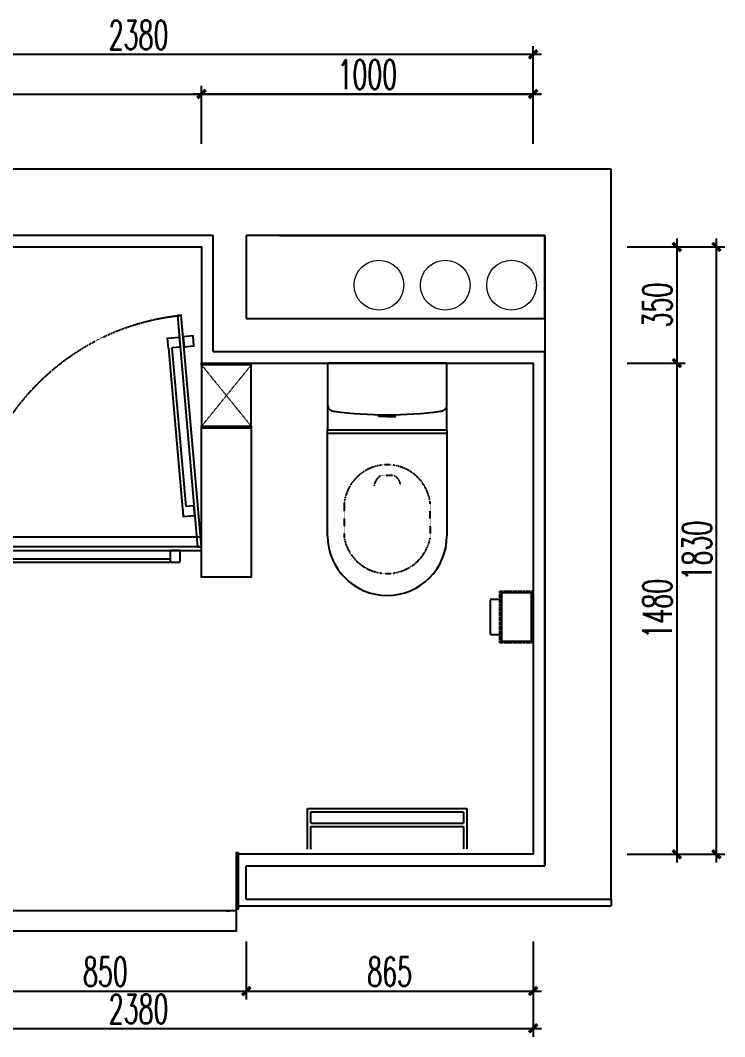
# Model space of a CAD drawing. Header units: inches. Extents: x 24920 to 61775, y 10942 to 38819.
# Drawn here: x 44613 to 46737, y 32583 to 35645 of the extents above; entities that cross this region are included whole.
import ezdxf

# ---------------------------------------------------------------- set-up
doc = ezdxf.new("R2010")
doc.units = ezdxf.units.IN
doc.header["$MEASUREMENT"] = 0
doc.header["$PDMODE"] = 1
doc.linetypes.add('HIDDEN2', pattern=[0.1875, 0.125, -0.0625])
for name, color, linetype in [('0-wall平面隔墙', 7, 'Continuous'), ('2-p-door平面门', 3, 'Continuous'), ('2-p-fn完成面', 3, 'Continuous'), ('2-p-fn平地共用', 2, 'Continuous'), ('2-p-fn平天地共用', 2, 'Continuous'), ('2-p-furn01可活动家具', 2, 'HIDDEN2'), ('2-p-furn02不可活动家具', 1, 'Continuous')]:
    doc.layers.add(name, color=color, linetype=linetype)
doc.layers.add('A-FLOR-PIPE', color=140, linetype='Continuous', lineweight=9)
doc.styles.add('DIM', font='simplex.shx', dxfattribs={"width": 0.6, "bigfont": 'extfont.shx'})
doc.dimstyles.new('1比25', dxfattribs={"dimscale": 25, "dimtxt": 3.5, "dimasz": 1, "dimexe": 1, "dimexo": 1, "dimgap": 0.6, "dimtad": 1, "dimdec": 0, "dimrnd": 5, "dimzin": 0, "dimdsep": 46, "dimtxsty": 'DIM', "dimblk": 'ARCHTICK', "dimcen": 0.09, "dimdle": 1, "dimclrd": 1, "dimclre": 1, "dimclrt": 1, "dimadec": 0, "dimazin": 0, "dimtfac": 1, "dimtdec": 0, "dimtix": 1, "dimtmove": 2, "dimatfit": 3, "dimldrblk": '引线箭头（自定义）', "dimfxl": 0, "dimtolj": 1, "dimtzin": 0, "dimarcsym": 0})

# ---------------------------------------------------------------- blocks, each defined once
blk = doc.blocks.new('*U761')
for p, q in [((-180, -125), (-180, -201)), ((180, -201), (180, -125)), ((-180, -201), (180, -201)), ((-180, -520), (-180, -201)), ((180, -201), (180, -520))]:
    blk.add_line(p, q)
blk.add_lwpolyline([(160, -145), (160, -145, 0.414214), (180, -125), (180, 0), (-180, 0), (-180, -125, 0.414214), (-160, -145)], format="xyb")
at = {"color": 250}
for points in [[(0, -160.4), (-25, -160.4), (-25, -155.2)], [(0, -160.4), (25, -160.4), (25, -155.2)], [(-180, -211), (180, -211)]]:
    blk.add_lwpolyline(points, dxfattribs=at)
at = {"color": 250, "linetype": 'HIDDEN2', "ltscale": 0.5}
for points in [[(-130.1, -523.8, 0.846342), (130.1, -523.8), (129.8, -423.8, 0.904822), (-130.1, -423.8), (-130.1, -523.8)], [(40, -368.3, 0.27714), (20, -338.8), (-20, -338.8, 0.216985), (-39.6, -369.3)]]:
    blk.add_lwpolyline(points, format="xyb", dxfattribs=at)
for centre, radius, start, end in [((0, 1079.8), 1235.2, 262.5574, 277.4426), ((0, -520), 180, 180, 0)]:
    blk.add_arc(centre, radius, start, end)
blk = doc.blocks.new('W-厕纸架')
at = {"linetype": 'HIDDEN2', "ltscale": 20}
for p, q in [((-77.5, -100), (-77.5, 0)), ((77.5, 0), (-77.5, 0)), ((77.5, 0), (77.5, -100)), ((77.5, -100), (-77.5, -100))]:
    blk.add_line(p, q, dxfattribs=at)
at = {"color": 250}
blk.add_lwpolyline([(-72.5, -95), (72.5, -95), (72.5, -5), (-72.5, -5)], close=True, dxfattribs=at)
at = {"color": 250, "linetype": 'HIDDEN2'}
blk.add_lwpolyline([(-52.5, -100), (-52.5, -129.9), (52.5, -129.9), (52.5, -100)], dxfattribs=at)
blk = doc.blocks.new('gdfgdfsgsdfgsdghh')
at = {"layer": '2-p-door平面门'}
for p, q in [((14154686.6, -797348.3), (14154206.6, -797348.3)), ((14154686.6, -797358.3), (14154176.6, -797358.3))]:
    blk.add_line(p, q, dxfattribs=at)
for points in [[(14154686.6, -797311.3), (14154686.6, -797281.3), (14154716.6, -797281.3), (14154716.6, -797311.3)], [(14154081.6, -797323.3), (14154081.6, -797311.3), (14154781.6, -797311.3), (14154781.6, -797323.3)]]:
    blk.add_lwpolyline(points, close=True, dxfattribs=at)
for points in [[(14154206.6, -797358.3), (14154176.6, -797358.3), (14154176.6, -797323.3), (14154206.6, -797323.3), (14154206.6, -797348.3)], [(14154686.6, -797358.3), (14154716.6, -797358.3), (14154716.6, -797323.3), (14154686.6, -797323.3), (14154686.6, -797348.3)]]:
    blk.add_lwpolyline(points, dxfattribs=at)
at = {"layer": '2-p-door平面门', "color": 250, "linetype": 'HIDDEN2'}
blk.add_arc((14154072.1, -797302.6), 709.5, 275.7046, 359.3002, dxfattribs=at)
blk = doc.blocks.new('gdfghfdhfgdhjghjhgj')
at = {"layer": '2-p-door平面门', "color": 250, "linetype": 'HIDDEN2'}
for p, q in [((14151696, -792726.5), (14151186, -792726.5)), ((14151696, -792736.5), (14151186, -792736.5))]:
    blk.add_line(p, q, dxfattribs=at)
for points in [[(14151696, -792689.5), (14151696, -792659.5), (14151726, -792659.5), (14151726, -792689.5)], [(14151091, -792701.5), (14151091, -792689.5), (14151791, -792689.5), (14151791, -792701.5)], [(14151156, -792736.5), (14151156, -792701.5), (14151186, -792701.5), (14151186, -792736.5)], [(14151726, -792736.5), (14151726, -792701.5), (14151696, -792701.5), (14151696, -792736.5)]]:
    blk.add_lwpolyline(points, close=True, dxfattribs=at)
blk = doc.blocks.new('A$C38D3311E')
at = {"layer": '2-p-fn完成面', "color": 143, "rotation": 85.00000000000001}
blk.add_blockref('gdfgdfsgsdfgsdghh', (-2027886.7, -14030683.8), dxfattribs=at)
at = {"layer": '2-p-fn完成面', "color": 143}
blk.add_blockref('gdfghfdhfgdhjghjhgj', (-14151091, 792736.5), dxfattribs=at)
blk = doc.blocks.new('_ArchTick')
at = {"color": 0, "linetype": 'ByBlock', "const_width": 0.4}
blk.add_lwpolyline([(-0.5, -0.5), (0.5, 0.5)], dxfattribs=at)
blk = doc.blocks.new('*D872')
at = {"color": 1, "lineweight": -2, "transparency": 16777216}
for p, q in [((44896.3, 35097.6), (44896.3, 35272.6)), ((46276.5, 35097.6), (46276.5, 35272.6)), ((44871.3, 35247.6), (46301.5, 35247.6))]:
    blk.add_line(p, q, dxfattribs=at)
at = {"layer": 'Defpoints', "color": 0, "transparency": 16777216}
for p in [(46276.5, 35247.6), (44896.3, 34786.8), (46276.5, 34786.8)]:
    blk.add_point(p, dxfattribs=at)
at = {"color": 1, "lineweight": -2, "transparency": 16777216, "xscale": 25, "yscale": 25, "zscale": 25, "rotation": 180}
blk.add_blockref('_ArchTick', (44896.3, 35247.6), dxfattribs=at)
at = {"color": 1, "lineweight": -2, "transparency": 16777216, "xscale": 25, "yscale": 25, "zscale": 25}
blk.add_blockref('_ArchTick', (46276.5, 35247.6), dxfattribs=at)
at = {"color": 1, "transparency": 16777216, "insert": (45586.4, 35306.4), "char_height": 87.5, "attachment_point": 5, "style": 'DIM'}
blk.add_mtext('\\A1;1380', dxfattribs=at)
blk = doc.blocks.new('引线箭头（自定义）')
at = {"linetype": 'ByBlock', "lineweight": -2}
h = blk.add_hatch(color=8, dxfattribs=at)
h.dxf.hatch_style = 1
h.paths.add_polyline_path([(-1.2, -0.96), (-0.31, 0), (-1.2, 0.96), (-0.91, 1.21), (0, 0), (-0.91, -1.21)])
at = {"color": 0, "linetype": 'ByBlock', "lineweight": -2}
blk.add_line((-0.31, 0), (-4.75, 0), dxfattribs=at)
blk.add_lwpolyline([(-1.2, -0.96), (-0.31, 0), (-1.2, 0.96), (-0.91, 1.21), (0, 0), (-0.91, -1.21)], close=True, dxfattribs=at)
blk = doc.blocks.new('*D873')
at = {"color": 1, "lineweight": -2, "transparency": 16777216}
for p, q in [((46276.5, 35097.6), (46276.5, 35272.6)), ((47276.5, 35097.6), (47276.5, 35272.6)), ((46251.5, 35247.6), (47301.5, 35247.6))]:
    blk.add_line(p, q, dxfattribs=at)
at = {"layer": 'Defpoints', "color": 0, "transparency": 16777216}
for p in [(47276.5, 35247.6), (46276.5, 34786.8), (47276.5, 34436.6)]:
    blk.add_point(p, dxfattribs=at)
at = {"color": 1, "lineweight": -2, "transparency": 16777216, "xscale": 25, "yscale": 25, "zscale": 25, "rotation": 180}
blk.add_blockref('_ArchTick', (46276.5, 35247.6), dxfattribs=at)
at = {"color": 1, "lineweight": -2, "transparency": 16777216, "xscale": 25, "yscale": 25, "zscale": 25}
blk.add_blockref('_ArchTick', (47276.5, 35247.6), dxfattribs=at)
at = {"color": 1, "transparency": 16777216, "insert": (46776.5, 35306.4), "char_height": 87.5, "attachment_point": 5, "style": 'DIM'}
blk.add_mtext('\\A1;1000', dxfattribs=at)
blk = doc.blocks.new('*D874')
at = {"color": 1, "lineweight": -2, "transparency": 16777216}
for p, q in [((46276.5, 35097.6), (46276.5, 35272.6)), ((47276.5, 35097.6), (47276.5, 35272.6)), ((47301.5, 35247.6), (46251.5, 35247.6))]:
    blk.add_line(p, q, dxfattribs=at)
at = {"layer": 'Defpoints', "color": 0, "transparency": 16777216}
for p in [(46276.5, 35247.6), (46276.5, 34786.8), (47276.5, 34436.6)]:
    blk.add_point(p, dxfattribs=at)
at = {"color": 1, "lineweight": -2, "transparency": 16777216, "xscale": 25, "yscale": 25, "zscale": 25, "rotation": 180}
blk.add_blockref('_ArchTick', (46276.5, 35247.6), dxfattribs=at)
at = {"color": 1, "lineweight": -2, "transparency": 16777216, "xscale": 25, "yscale": 25, "zscale": 25}
blk.add_blockref('_ArchTick', (47276.5, 35247.6), dxfattribs=at)
at = {"color": 1, "transparency": 16777216, "insert": (46776.5, 35306.4), "char_height": 87.5, "attachment_point": 5, "style": 'DIM'}
blk.add_mtext('\\A1;1000', dxfattribs=at)
blk = doc.blocks.new('*D875')
at = {"color": 1, "lineweight": -2, "transparency": 16777216}
for p, q in [((47710, 34811.8), (47710, 34411.6)), ((47560, 34786.8), (47735, 34786.8)), ((47560, 34436.6), (47735, 34436.6))]:
    blk.add_line(p, q, dxfattribs=at)
at = {"layer": 'Defpoints', "color": 0, "transparency": 16777216}
for p in [(46276.5, 34786.8), (46276.5, 34436.6), (47710, 34436.6)]:
    blk.add_point(p, dxfattribs=at)
at = {"color": 1, "lineweight": -2, "transparency": 16777216, "xscale": 25, "yscale": 25, "zscale": 25}
for p, rotation in [((47710, 34786.8), 90), ((47710, 34436.6), 270)]:
    blk.add_blockref('_ArchTick', p, dxfattribs=dict(at, rotation=rotation))
at = {"color": 1, "transparency": 16777216, "insert": (47651.2, 34611.7), "char_height": 87.5, "attachment_point": 5, "rotation": 90, "style": 'DIM'}
blk.add_mtext('\\A1;350', dxfattribs=at)
blk = doc.blocks.new('*D876')
at = {"color": 1, "lineweight": -2, "transparency": 16777216}
for p, q in [((47710, 34461.6), (47710, 32931.6)), ((47560, 34436.6), (47735, 34436.6)), ((47560, 32956.6), (47735, 32956.6))]:
    blk.add_line(p, q, dxfattribs=at)
at = {"layer": 'Defpoints', "color": 0, "transparency": 16777216}
for p in [(46276.5, 34436.6), (47276.5, 32956.6), (47710, 32956.6)]:
    blk.add_point(p, dxfattribs=at)
at = {"color": 1, "lineweight": -2, "transparency": 16777216, "xscale": 25, "yscale": 25, "zscale": 25}
for p, rotation in [((47710, 34436.6), 90), ((47710, 32956.6), 270)]:
    blk.add_blockref('_ArchTick', p, dxfattribs=dict(at, rotation=rotation))
at = {"color": 1, "transparency": 16777216, "insert": (47651.2, 33696.6), "char_height": 87.5, "attachment_point": 5, "rotation": 90, "style": 'DIM'}
blk.add_mtext('\\A1;1480', dxfattribs=at)
blk = doc.blocks.new('*D878')
at = {"color": 1, "lineweight": -2, "transparency": 16777216}
for p, q in [((45561.5, 32694.3), (45561.5, 32519.3)), ((46411.5, 32694.3), (46411.5, 32519.3)), ((45536.5, 32544.3), (46436.5, 32544.3))]:
    blk.add_line(p, q, dxfattribs=at)
at = {"layer": 'Defpoints', "color": 0, "transparency": 16777216}
for p in [(45561.5, 32921.6), (46411.5, 32921.6), (46411.5, 32544.3)]:
    blk.add_point(p, dxfattribs=at)
at = {"color": 1, "lineweight": -2, "transparency": 16777216, "xscale": 25, "yscale": 25, "zscale": 25, "rotation": 180}
blk.add_blockref('_ArchTick', (45561.5, 32544.3), dxfattribs=at)
at = {"color": 1, "lineweight": -2, "transparency": 16777216, "xscale": 25, "yscale": 25, "zscale": 25}
blk.add_blockref('_ArchTick', (46411.5, 32544.3), dxfattribs=at)
at = {"color": 1, "transparency": 16777216, "insert": (45986.5, 32603.1), "char_height": 87.5, "attachment_point": 5, "style": 'DIM'}
blk.add_mtext('\\A1;850', dxfattribs=at)
blk = doc.blocks.new('*D879')
at = {"color": 1, "lineweight": -2, "transparency": 16777216}
for p, q in [((46411.5, 32694.3), (46411.5, 32519.3)), ((47276.5, 32694.3), (47276.5, 32519.3)), ((46386.5, 32544.3), (47301.5, 32544.3))]:
    blk.add_line(p, q, dxfattribs=at)
at = {"layer": 'Defpoints', "color": 0, "transparency": 16777216}
for p in [(47276.5, 32956.6), (46411.5, 32921.6), (47276.5, 32544.3)]:
    blk.add_point(p, dxfattribs=at)
at = {"color": 1, "lineweight": -2, "transparency": 16777216, "xscale": 25, "yscale": 25, "zscale": 25, "rotation": 180}
blk.add_blockref('_ArchTick', (46411.5, 32544.3), dxfattribs=at)
at = {"color": 1, "lineweight": -2, "transparency": 16777216, "xscale": 25, "yscale": 25, "zscale": 25}
blk.add_blockref('_ArchTick', (47276.5, 32544.3), dxfattribs=at)
at = {"color": 1, "transparency": 16777216, "insert": (46844, 32603.1), "char_height": 87.5, "attachment_point": 5, "style": 'DIM'}
blk.add_mtext('\\A1;865', dxfattribs=at)
blk = doc.blocks.new('*D880')
at = {"color": 1, "lineweight": -2, "transparency": 16777216}
for p, q in [((44896.5, 32582), (44896.5, 32407)), ((47276.5, 32581.8), (47276.5, 32407)), ((44871.5, 32432), (47301.5, 32432))]:
    blk.add_line(p, q, dxfattribs=at)
at = {"layer": 'Defpoints', "color": 0, "transparency": 16777216}
for p in [(44896.5, 32956.6), (47276.5, 32606.8), (47276.5, 32432)]:
    blk.add_point(p, dxfattribs=at)
at = {"color": 1, "lineweight": -2, "transparency": 16777216, "xscale": 25, "yscale": 25, "zscale": 25, "rotation": 180}
blk.add_blockref('_ArchTick', (44896.5, 32432), dxfattribs=at)
at = {"color": 1, "lineweight": -2, "transparency": 16777216, "xscale": 25, "yscale": 25, "zscale": 25}
blk.add_blockref('_ArchTick', (47276.5, 32432), dxfattribs=at)
at = {"color": 1, "transparency": 16777216, "insert": (46086.5, 32490.8), "char_height": 87.5, "attachment_point": 5, "style": 'DIM'}
blk.add_mtext('\\A1;2380', dxfattribs=at)
blk = doc.blocks.new('*D1243')
at = {"color": 1, "lineweight": -2, "transparency": 16777216}
for p, q in [((47829.3, 32931.6), (47829.3, 34811.8)), ((47679.3, 34786.8), (47854.3, 34786.8)), ((47679.3, 32956.6), (47854.3, 32956.6))]:
    blk.add_line(p, q, dxfattribs=at)
at = {"layer": 'Defpoints', "color": 0, "transparency": 16777216}
for p in [(47592.7, 34786.8), (47829.3, 34786.8), (47592.7, 32956.6)]:
    blk.add_point(p, dxfattribs=at)
at = {"color": 1, "lineweight": -2, "transparency": 16777216, "xscale": 25, "yscale": 25, "zscale": 25}
for p, rotation in [((47829.3, 34786.8), 90), ((47829.3, 32956.6), 270)]:
    blk.add_blockref('_ArchTick', p, dxfattribs=dict(at, rotation=rotation))
at = {"color": 1, "transparency": 16777216, "insert": (47770.6, 33871.7), "char_height": 87.5, "attachment_point": 5, "rotation": 90, "style": 'DIM'}
blk.add_mtext('\\A1;1830', dxfattribs=at)
blk = doc.blocks.new('*D1244')
at = {"color": 1, "lineweight": -2, "transparency": 16777216}
for p, q in [((44896.3, 35217.2), (44896.3, 35392.2)), ((47276.5, 35217.2), (47276.5, 35392.2)), ((47301.5, 35367.2), (44871.3, 35367.2))]:
    blk.add_line(p, q, dxfattribs=at)
at = {"layer": 'Defpoints', "color": 0, "transparency": 16777216}
for p in [(44896.3, 35367.2), (44896.3, 35185.1), (47276.5, 35185.1)]:
    blk.add_point(p, dxfattribs=at)
at = {"color": 1, "lineweight": -2, "transparency": 16777216, "xscale": 25, "yscale": 25, "zscale": 25, "rotation": 180}
blk.add_blockref('_ArchTick', (44896.3, 35367.2), dxfattribs=at)
at = {"color": 1, "lineweight": -2, "transparency": 16777216, "xscale": 25, "yscale": 25, "zscale": 25}
blk.add_blockref('_ArchTick', (47276.5, 35367.2), dxfattribs=at)
at = {"color": 1, "transparency": 16777216, "insert": (46086.4, 35425.9), "char_height": 87.5, "attachment_point": 5, "style": 'DIM'}
blk.add_mtext('\\A1;2380', dxfattribs=at)
blk = doc.blocks.new('sst')
at = {"color": 3}
blk.add_line((47511.5, 32821.6), (47511.5, 32801.6), dxfattribs=at)
at = {"layer": '0-wall平面隔墙', "color": 4}
for p, q in [((47511.5, 35021.6), (44761.5, 35021.6)), ((47511.5, 35021.6), (46511.5, 35021.6)), ((47511.5, 32821.6), (47511.5, 35021.6)), ((46311.5, 34821.6), (44861.5, 34821.6)), ((46311.5, 34471.6), (46311.5, 34821.6)), ((47311.5, 34821.6), (46411.5, 34821.6)), ((46411.5, 34821.6), (46411.5, 34571.6)), ((46511.5, 34821.6), (47311.5, 34821.6)), ((47311.5, 34821.6), (47311.5, 32921.6)), ((46411.5, 34571.6), (47311.5, 34571.6)), ((47311.5, 32921.6), (47311.5, 34471.6)), ((46411.5, 32821.6), (46411.5, 32921.6)), ((46411.5, 32921.6), (47311.5, 32921.6)), ((46411.5, 32821.6), (47511.5, 32821.6))]:
    blk.add_line(p, q, dxfattribs=at)
at = {"layer": '0-wall平面隔墙'}
blk.add_line((47311.5, 34571.6), (47311.5, 34821.6), dxfattribs=at)
at = {"layer": '0-wall平面隔墙', "color": 4}
blk.add_lwpolyline([(46311.5, 34471.6), (47311.5, 34471.6)], dxfattribs=at)
at = {"layer": '2-p-door平面门'}
blk.add_lwpolyline([(45576.5, 32725.9), (46381.5, 32725.9), (46381.5, 32785.9), (46371.5, 32785.9), (46371.5, 32785.9), (46351.5, 32785.9), (46361.5, 32785.9), (46351.5, 32785.9), (45576.5, 32785.9), (45576.5, 32725.9)], dxfattribs=at)
at = {"layer": '2-p-fn完成面'}
for points in [[(44896.4, 33871.6), (44896.3, 34786.8), (46276.5, 34786.8), (46276.5, 34436.6), (47276.5, 34436.6), (47276.5, 32956.6), (46386.5, 32956.6)], [(46276.5, 34246.6), (46426.5, 34246.6)], [(46276.5, 34241.6), (46426.5, 34241.6)], [(46426.5, 34241.6), (46426.5, 33791.6), (46276.5, 33791.6), (46276.5, 34241.6)], [(46386.5, 32821.6), (46386.5, 32801.6), (47511.5, 32801.6)]]:
    blk.add_lwpolyline(points, dxfattribs=at)
at = {"layer": '2-p-fn平地共用', "color": 8}
blk.add_line((44916.4, 33913.6), (46276.5, 33913.6), dxfattribs=at)
at = {"layer": '2-p-fn平天地共用'}
for p, q in [((46276.5, 34436.6), (46276.5, 34241.6)), ((46426.5, 34241.6), (46426.5, 34436.6))]:
    blk.add_line(p, q, dxfattribs=at)
at = {"layer": '2-p-fn平天地共用', "color": 250, "linetype": 'HIDDEN2', "lineweight": 13}
for p, q in [((46426.5, 34431.6), (46276.5, 34246.6)), ((46426.5, 34246.6), (46276.5, 34431.6))]:
    blk.add_line(p, q, dxfattribs=at)
at = {"layer": '2-p-fn平天地共用'}
for points in [[(46426.5, 34436.6), (46426.5, 34431.6), (46276.5, 34431.6), (46276.5, 34436.6)], [(46426.5, 34246.6), (46426.5, 34241.6), (46276.5, 34241.6), (46276.5, 34246.6)], [(46386.5, 32961.6), (46386.5, 32791.6), (46381.5, 32791.6), (46381.5, 32961.6)]]:
    blk.add_lwpolyline(points, close=True, dxfattribs=at)
at = {"layer": '2-p-furn01可活动家具', "color": 1, "linetype": 'HIDDEN2'}
for p, q in [((46596.5, 32971.9), (46596.5, 33094.9)), ((46596.5, 33094.9), (47076.5, 33094.9)), ((46606.5, 33050), (46606.5, 33084.9)), ((46606.5, 33084.9), (47066.5, 33084.9)), ((47066.5, 33084.9), (47066.5, 33050)), ((47076.5, 33094.9), (47076.5, 32971.9)), ((46606.5, 33050), (47066.5, 33050)), ((46606.5, 32971.9), (46606.5, 33040)), ((46606.5, 33040), (47066.5, 33040)), ((47066.5, 33040), (47066.5, 32971.9))]:
    blk.add_line(p, q, dxfattribs=at)
at = {"layer": 'A-FLOR-PIPE', "color": 2, "linetype": 'Continuous'}
for centre in [(46811.5, 34671.6), (47011.5, 34671.6), (47211.5, 34671.6)]:
    blk.add_circle(centre, 75, dxfattribs=at)
at = {"color": 0, "linetype": 'ByBlock', "xscale": -1}
blk.add_blockref('A$C38D3311E', (46276.5, 33836.6), dxfattribs=at)
at = {"layer": '2-p-furn02不可活动家具'}
blk.add_blockref('*U761', (46836.5, 34436.6), dxfattribs=at)
at = {"layer": '2-p-furn02不可活动家具', "rotation": 270}
blk.add_blockref('W-厕纸架', (47276.5, 33671.6), dxfattribs=at)
dim = blk.add_linear_dim(base=(44896.3, 35367.2), p1=(47276.5, 35185.1), p2=(44896.3, 35185.1), dimstyle='1比25', override={"dimarcsym": 1})
dim.commit()
dim.dimension.update_dxf_attribs({"geometry": '*D1244', "text_midpoint": (46086.4, 35425.9)})
for base, p1, p2, picture, middle in [((46276.5, 35247.6), (44896.3, 34786.8), (46276.5, 34786.8), '*D872', (45586.4, 35306.4)), ((47276.5, 35247.6), (46276.5, 34786.8), (47276.5, 34436.6), '*D873', (46776.5, 35306.4)), ((46276.5, 35247.6), (47276.5, 34436.6), (46276.5, 34786.8), '*D874', (46776.5, 35306.4)), ((47276.5, 32432), (44896.5, 32956.6), (47276.5, 32606.8), '*D880', (46086.5, 32490.8)), ((47276.5, 32544.3), (46411.5, 32921.6), (47276.5, 32956.6), '*D879', (46844, 32603.1)), ((46411.5, 32544.3), (45561.5, 32921.6), (46411.5, 32921.6), '*D878', (45986.5, 32603.1))]:
    dim = blk.add_linear_dim(base=base, p1=p1, p2=p2, dimstyle='1比25')
    dim.commit()
    dim.dimension.update_dxf_attribs({"geometry": picture, "text_midpoint": middle})
for base, p1, p2, picture, middle in [((47710, 34436.6), (46276.5, 34786.8), (46276.5, 34436.6), '*D875', (47651.2, 34611.7)), ((47710, 32956.6), (46276.5, 34436.6), (47276.5, 32956.6), '*D876', (47651.2, 33696.6))]:
    dim = blk.add_linear_dim(base=base, p1=p1, p2=p2, angle=270, dimstyle='1比25')
    dim.commit()
    dim.dimension.update_dxf_attribs({"geometry": picture, "text_midpoint": middle})
dim = blk.add_linear_dim(base=(47829.3, 34786.8), p1=(47592.7, 32956.6), p2=(47592.7, 34786.8), angle=90, dimstyle='1比25', override={"dimarcsym": 1})
dim.commit()
dim.dimension.update_dxf_attribs({"geometry": '*D1243', "text_midpoint": (47770.6, 33871.7)})

msp = doc.modelspace()

# ---------------------------------------------------------------- block references
msp.add_blockref('sst', (-1117, 175.5))

doc.saveas('drawing.dxf')
